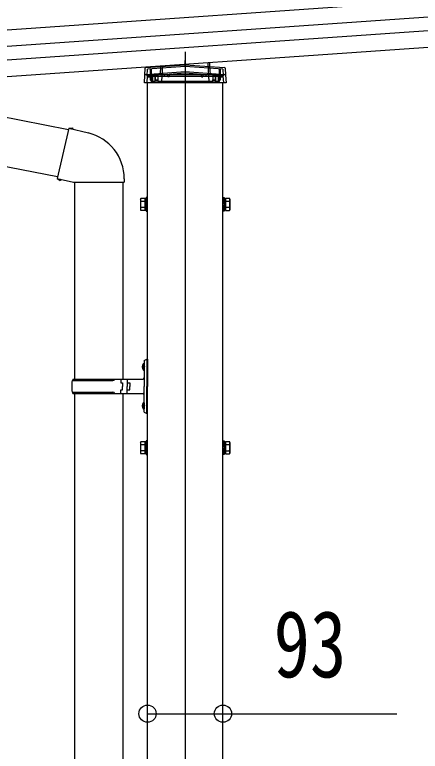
# Model space of a CAD drawing. Units: millimetres, scale not verified. Extents: x -10512 to 10512, y -7425 to 7425.
# Drawn here: x -2150 to -1650, y -1714 to -806 of the extents above; entities that cross this region are included whole.
import ezdxf
from ezdxf.enums import TextEntityAlignment as Align

# ---------------------------------------------------------------- set-up
doc = ezdxf.new("R2010")
doc.units = ezdxf.units.MM
doc.header["$LTSCALE"] = 40
for name, color, linetype in [('0-4_YKK_12', 2, 'Continuous'), ('0-5_YKK_13', 4, 'Continuous'), ('0-6_YKK_A1', 4, 'Continuous'), ('0-7_YKK_D', 6, 'Continuous')]:
    doc.layers.add(name, color=color, linetype=linetype)
doc.styles.add('ＭＳ ゴシック', font='')
doc.styles.get('ＭＳ ゴシック').set_extended_font_data('MS Gothic')

msp = doc.modelspace()

# ---------------------------------------------------------------- linework, layer by layer
at = {"layer": '0-4_YKK_12'}
for p, q in [((-1939.45, -851.84), (-1939.45, -3416.05)), ((-1939.45, -870.36), (-1939.45, -862.58))]:
    msp.add_line(p, q, dxfattribs=at)
at = {"layer": '0-5_YKK_13'}
for p, q in [((-1987.87, -871.19), (-1939.45, -867.8)), ((-1939.45, -869.8), (-1985.85, -873.05)), ((-1970.15, -879.7), (-1969.52, -869.45)), ((-1967.51, -869.31), (-1968.27, -881.7)), ((-1939.45, -867.8), (-1891.03, -871.19)), ((-1939.45, -867.8), (-1939.45, -868.74)), ((-1893.06, -873.05), (-1939.45, -869.8)), ((-1911.63, -865.41), (-1910.63, -881.7)), ((-1909.63, -865.27), (-1909.35, -869.9)), ((-1909.35, -869.9), (-1908.75, -879.7)), ((-1989.32, -880.63), (-1988.79, -872.12)), ((-1988.39, -879.69), (-1939.45, -876.27)), ((-1988.32, -879.7), (-1988.26, -879.7)), ((-1988.26, -879.7), (-1890.64, -879.7)), ((-1986.37, -881.56), (-1985.85, -873.05)), ((-1960.95, -879.78), (-1985.36, -881.49)), ((-1982.65, -872.83), (-1982.65, -886.47)), ((-1981.45, -872.74), (-1981.45, -881.21)), ((-1970.21, -880.64), (-1970.15, -879.7)), ((-1965.45, -879.7), (-1965.45, -881.7)), ((-1960.95, -879.78), (-1959.45, -879.67)), ((-1960.95, -882.5), (-1960.95, -879.78)), ((-1939.45, -878.27), (-1959.45, -879.67)), ((-1959.45, -879.67), (-1959.45, -882.5)), ((-1939.45, -876.27), (-1890.51, -879.69)), ((-1939.45, -876.27), (-1939.45, -877.21)), ((-1919.45, -879.67), (-1939.45, -878.27)), ((-1919.45, -882.5), (-1919.45, -879.67)), ((-1919.45, -879.67), (-1917.95, -879.78)), ((-1917.95, -879.78), (-1917.95, -882.5)), ((-1893.54, -881.49), (-1917.95, -879.78)), ((-1913.45, -881.7), (-1913.45, -879.7)), ((-1908.75, -879.7), (-1908.69, -880.64)), ((-1897.45, -872.74), (-1897.45, -881.21)), ((-1896.25, -872.83), (-1896.25, -886.47)), ((-1893.06, -873.05), (-1892.53, -881.56)), ((-1890.64, -879.7), (-1890.58, -879.7)), ((-1890.11, -872.12), (-1889.59, -880.63)), ((-1986.42, -882.5), (-1981.45, -882.5)), ((-1986.37, -881.7), (-1982.65, -881.7)), ((-1982.65, -881.7), (-1981.45, -881.7)), ((-1982.65, -886.47), (-1981.65, -888.2)), ((-1981.65, -888.2), (-1981.45, -888.2)), ((-1981.45, -881.21), (-1981.45, -888.2)), ((-1981.45, -881.7), (-1979.95, -881.7)), ((-1981.45, -888.2), (-1976.45, -888.2)), ((-1979.95, -881.11), (-1979.95, -888.2)), ((-1979.95, -881.7), (-1898.95, -881.7)), ((-1976.85, -881.7), (-1976.85, -888.2)), ((-1976.72, -881.7), (-1976.72, -888.2)), ((-1976.45, -880.86), (-1976.45, -886.47)), ((-1976.45, -886.47), (-1973.45, -886.47)), ((-1976.45, -888.2), (-1976.45, -886.47)), ((-1973.45, -888.2), (-1976.45, -888.2)), ((-1973.45, -880.65), (-1973.45, -886.47)), ((-1973.45, -886.47), (-1973.45, -888.2)), ((-1973.45, -888.2), (-1905.45, -888.2)), ((-1968.79, -890.2), (-1968.67, -888.2)), ((-1968.27, -881.7), (-1968.67, -888.2)), ((-1959.45, -882.5), (-1960.95, -882.5)), ((-1919.45, -882.5), (-1917.95, -882.5)), ((-1910.63, -881.7), (-1910.23, -888.2)), ((-1910.23, -888.2), (-1910.11, -890.2)), ((-1905.45, -880.65), (-1905.45, -886.47)), ((-1905.45, -886.47), (-1902.45, -886.47)), ((-1902.45, -880.86), (-1902.45, -886.47)), ((-1902.45, -886.47), (-1902.45, -888.2)), ((-1902.45, -888.2), (-1897.45, -888.2)), ((-1902.18, -881.7), (-1902.18, -888.2)), ((-1902.05, -881.7), (-1902.05, -888.2)), ((-1898.95, -881.11), (-1898.95, -888.2)), ((-1898.95, -881.7), (-1897.45, -881.7)), ((-1897.45, -881.21), (-1897.45, -888.2)), ((-1897.45, -881.7), (-1896.25, -881.7)), ((-1897.45, -882.5), (-1892.48, -882.5)), ((-1897.45, -888.2), (-1897.25, -888.2)), ((-1897.25, -888.2), (-1896.25, -886.47)), ((-1896.25, -881.7), (-1892.53, -881.7)), ((-2083.59, -947.89), (-2211.08, -923.11)), ((-2083.18, -946.11), (-2097.54, -1007.86)), ((-2083.18, -946.11), (-2058.86, -951.92)), ((-2097.12, -1006.08), (-2222.48, -981.71)), ((-2097.54, -1007.86), (-2077.46, -1012.4)), ((-2097.54, -1007.86), (-2093.54, -1010.53)), ((-2092.66, -1008.96), (-2093.54, -1010.53)), ((-2077.46, -1012.4), (-2014.72, -1012.4)), ((-2075.94, -1012.4), (-2075.94, -1255.2)), ((-2016.24, -1012.4), (-2016.24, -1255.2)), ((-2014.72, -1008.24), (-2014.72, -1012.4)), ((-1994.65, -1033.5), (-1994.07, -1032.49)), ((-1994.65, -1033.5), (-1994.65, -1046.5)), ((-1989.15, -1032.49), (-1994.07, -1032.49)), ((-1989.15, -1032.29), (-1989.15, -1047.31)), ((-1987.55, -1032.75), (-1989.15, -1032.75)), ((-1987.55, -1039.3), (-1987.55, -1032.75)), ((-1891.35, -1032.75), (-1889.75, -1032.75)), ((-1891.35, -1039.3), (-1891.35, -1032.75)), ((-1889.75, -1032.29), (-1884.83, -1032.29)), ((-1889.75, -1032.29), (-1889.75, -1047.31)), ((-1884.25, -1033.3), (-1884.83, -1032.29)), ((-1884.25, -1033.3), (-1884.25, -1046.3)), ((-1989.15, -1036.25), (-1994.07, -1036.25)), ((-1989.15, -1043.75), (-1994.07, -1043.75)), ((-1989.16, -1040.3), (-1987.55, -1040.3)), ((-1989.15, -1035.8), (-1989.15, -1043.8)), ((-1989.15, -1039.3), (-1987.55, -1039.3)), ((-1987.55, -1046.85), (-1987.55, -1040.3)), ((-1889.75, -1039.3), (-1891.35, -1039.3)), ((-1889.74, -1040.3), (-1891.35, -1040.3)), ((-1891.35, -1046.85), (-1891.35, -1040.3)), ((-1889.75, -1035.8), (-1889.75, -1043.8)), ((-1889.75, -1036.05), (-1884.83, -1036.05)), ((-1889.75, -1043.55), (-1884.83, -1043.55)), ((-1994.65, -1046.5), (-1994.07, -1047.51)), ((-1989.15, -1047.51), (-1994.07, -1047.51)), ((-1989.15, -1046.85), (-1987.55, -1046.85)), ((-1889.75, -1046.85), (-1891.35, -1046.85)), ((-1889.75, -1047.31), (-1884.83, -1047.31)), ((-1884.25, -1046.3), (-1884.83, -1047.31)), ((-1989.95, -1232.2), (-1986.95, -1230.7)), ((-1989.95, -1232.2), (-1989.95, -1264.2)), ((-1986.95, -1230.7), (-1986.95, -1264.2)), ((-1986.95, -1230.7), (-1985.95, -1230.7)), ((-1985.95, -1230.7), (-1985.95, -1264.2)), ((-1992.25, -1238.05), (-1990.21, -1239.05)), ((-1990.98, -1236.05), (-1990.35, -1236.05)), ((-1990.98, -1236.05), (-1990.98, -1244.35)), ((-1990.35, -1236.05), (-1990.35, -1244.35)), ((-1990.35, -1236.05), (-1989.95, -1236.45)), ((-1990.21, -1239.05), (-1989.6, -1240.2)), ((-1989.95, -1236.45), (-1989.95, -1243.95)), ((-1990.98, -1244.35), (-1990.35, -1244.35)), ((-1990.35, -1244.35), (-1989.95, -1243.95)), ((-2078.92, -1257.2), (-2028.59, -1257.2)), ((-2077.92, -1255.2), (-1991.92, -1255.2)), ((-2077.92, -1255.2), (-2077.92, -1257.2)), ((-2018.92, -1255.2), (-2018.92, -1259.7)), ((-2018.92, -1259.7), (-2016.92, -1259.7)), ((-2016.92, -1259.7), (-2016.92, -1264.2)), ((-2010.95, -1255.2), (-2010.95, -1264.2)), ((-2010.95, -1259.7), (-2007.95, -1259.7)), ((-2007.95, -1259.7), (-2007.95, -1264.2)), ((-2018.92, -1273.2), (-2018.92, -1268.7)), ((-2018.92, -1268.7), (-2016.92, -1268.7)), ((-2016.92, -1268.7), (-2016.92, -1264.2)), ((-2010.95, -1273.2), (-2010.95, -1264.2)), ((-2010.95, -1268.7), (-2007.95, -1268.7)), ((-2007.95, -1268.7), (-2007.95, -1264.2)), ((-1989.95, -1296.2), (-1989.95, -1264.2)), ((-1986.95, -1297.7), (-1986.95, -1264.2)), ((-1985.95, -1297.7), (-1985.95, -1264.2)), ((-2078.92, -1271.2), (-2028.59, -1271.2)), ((-2077.92, -1273.2), (-2077.92, -1271.2)), ((-2077.92, -1273.2), (-1991.92, -1273.2)), ((-2075.94, -1273.2), (-2075.94, -2270.22)), ((-2016.24, -1273.2), (-2016.24, -2270.22)), ((-1992.25, -1286.05), (-1990.21, -1287.05)), ((-1990.98, -1284.05), (-1990.35, -1284.05)), ((-1990.98, -1284.05), (-1990.98, -1292.35)), ((-1990.35, -1284.05), (-1990.35, -1292.35)), ((-1990.35, -1284.05), (-1989.95, -1284.45)), ((-1990.21, -1287.05), (-1989.6, -1288.2)), ((-1989.95, -1284.45), (-1989.95, -1291.95)), ((-1990.98, -1292.35), (-1990.35, -1292.35)), ((-1990.35, -1292.35), (-1989.95, -1291.95)), ((-1989.95, -1296.2), (-1986.95, -1297.7)), ((-1986.95, -1297.7), (-1985.95, -1297.7)), ((-1994.65, -1333.5), (-1994.07, -1332.49)), ((-1994.65, -1333.5), (-1994.65, -1346.5)), ((-1989.15, -1332.49), (-1994.07, -1332.49)), ((-1989.15, -1332.29), (-1989.15, -1347.31)), ((-1987.55, -1332.75), (-1989.15, -1332.75)), ((-1987.55, -1339.3), (-1987.55, -1332.75)), ((-1891.35, -1332.75), (-1889.75, -1332.75)), ((-1891.35, -1339.3), (-1891.35, -1332.75)), ((-1889.75, -1332.29), (-1884.83, -1332.29)), ((-1889.75, -1332.29), (-1889.75, -1347.31)), ((-1884.25, -1333.3), (-1884.83, -1332.29)), ((-1884.25, -1333.3), (-1884.25, -1346.3)), ((-1989.15, -1336.25), (-1994.07, -1336.25)), ((-1989.16, -1340.3), (-1987.55, -1340.3)), ((-1989.15, -1335.8), (-1989.15, -1343.8)), ((-1989.15, -1339.3), (-1987.55, -1339.3)), ((-1987.55, -1346.85), (-1987.55, -1340.3)), ((-1889.75, -1339.3), (-1891.35, -1339.3)), ((-1889.74, -1340.3), (-1891.35, -1340.3)), ((-1891.35, -1346.85), (-1891.35, -1340.3)), ((-1889.75, -1335.8), (-1889.75, -1343.8)), ((-1889.75, -1336.05), (-1884.83, -1336.05)), ((-1889.75, -1343.55), (-1884.83, -1343.55)), ((-1994.65, -1346.5), (-1994.07, -1347.51)), ((-1989.15, -1343.75), (-1994.07, -1343.75)), ((-1989.15, -1347.51), (-1994.07, -1347.51)), ((-1989.15, -1346.85), (-1987.55, -1346.85)), ((-1889.75, -1346.85), (-1891.35, -1346.85)), ((-1889.75, -1347.31), (-1884.83, -1347.31)), ((-1884.25, -1346.3), (-1884.83, -1347.31))]:
    msp.add_line(p, q, dxfattribs=at)
for points in [[(-1890, -890.2), (-1988.9, -890.2), (-1989.9, -890.2), (-1989.32, -880.63)], [(-1889.59, -880.63), (-1889, -890.2), (-1890, -890.2)], [(-1985.36, -881.49), (-1986.37, -881.56), (-1986.89, -890.2)], [(-1902.45, -888.2), (-1905.45, -888.2), (-1905.45, -886.47)], [(-1892.01, -890.2), (-1892.53, -881.56), (-1893.54, -881.49)], [(-2083.18, -946.11), (-2078.45, -945.67), (-2078.31, -947.27)], [(-1992.25, -1242.35), (-1990.21, -1241.35), (-1989.6, -1240.2)], [(-1992.25, -1290.35), (-1990.21, -1289.35), (-1989.6, -1288.2)]]:
    msp.add_lwpolyline(points, dxfattribs=at)
for points in [[(-1985.95, -1048.3), (-1985.95, -1031.3), (-1987.55, -1031.3), (-1987.55, -1048.3)], [(-1892.95, -1048.3), (-1892.95, -1031.3), (-1891.35, -1031.3), (-1891.35, -1048.3)], [(-1985.95, -1348.3), (-1985.95, -1331.3), (-1987.55, -1331.3), (-1987.55, -1348.3)], [(-1892.95, -1348.3), (-1892.95, -1331.3), (-1891.35, -1331.3), (-1891.35, -1348.3)]]:
    msp.add_lwpolyline(points, close=True, dxfattribs=at)
for centre, radius, start, end in [((-1987.8, -872.18), 1, 94, 176.5), ((-1891.1, -872.18), 1, 3.5, 86), ((-1988.32, -880.69), 1, 94, 176.5), ((-1988.32, -880.7), 1, 90, 176.5), ((-1890.58, -880.7), 1, 3.5, 90), ((-1890.58, -880.69), 1, 3.5, 86), ((-2072.72, -1008.24), 58, 0, 76.56538), ((-1991.33, -1034.37), 3.32, 145.61575, 214.38425), ((-1887.57, -1034.17), 3.32, 325.61575, 34.38425), ((-1982.23, -1040), 12.42, 162.41205, 197.58795), ((-1991.33, -1045.63), 3.32, 145.61575, 214.38425), ((-1896.67, -1039.8), 12.42, 342.41205, 17.58795), ((-1887.57, -1045.43), 3.32, 325.61575, 34.38425), ((-1986.65, -1240.2), 6, 136.21765, 223.78235), ((-2030.17, -1264.2), 49.25, 171.82876, 180.00002), ((-2028.59, -1255.2), 2, 270, 359.99998), ((-1991.95, -1253.2), 2, 270, 359.99998), ((-2030.17, -1264.2), 49.25, 180.00002, 188.17127), ((-2028.59, -1273.2), 2, 0.00005, 90.00004), ((-1991.95, -1275.2), 2, 0.00005, 90.00004), ((-1986.65, -1288.2), 6, 136.21765, 223.78235), ((-1991.33, -1334.37), 3.32, 145.61575, 214.38425), ((-1887.57, -1334.17), 3.32, 325.61575, 34.38425), ((-1982.23, -1340), 12.42, 162.41205, 197.58795), ((-1896.67, -1339.8), 12.42, 342.41205, 17.58795), ((-1887.57, -1345.43), 3.32, 325.61575, 34.38425), ((-1991.33, -1345.63), 3.32, 145.61575, 214.38425)]:
    msp.add_arc(centre, radius, start, end, dxfattribs=at)
at = {"layer": '0-6_YKK_A1'}
for p, q in [((-2224.72, -829.13), (572.79, -633.53)), ((-2223.3, -849.44), (574.21, -653.84)), ((575.41, -671.06), (-2222.09, -866.68)), ((576.83, -691.37), (-2220.67, -886.99))]:
    msp.add_line(p, q, dxfattribs=at)
for points in [[(-1985.95, -4062.5), (-1892.95, -4062.5), (-1892.95, -3512.5), (-1892.95, -889.7)], [(-1985.95, -4062.5), (-1985.95, -3512.5), (-1985.95, -889.7)]]:
    msp.add_lwpolyline(points, dxfattribs=at)
at = {"layer": '0-7_YKK_D'}
msp.add_lwpolyline([(-1985.95, -1667.68), (-1892.95, -1667.68), (-1678.45, -1667.68)], dxfattribs=at)
for centre in [(-1985.95, -1667.68), (-1892.95, -1667.68)]:
    msp.add_circle(centre, 10.62, dxfattribs=at)

# ---------------------------------------------------------------- texts
at = {"layer": '0-7_YKK_D', "style": 'ＭＳ ゴシック', "width": 0.8}
msp.add_text('93', height=82.48, dxfattribs=at).set_placement((-1830.45, -1647.68), align=Align.BOTTOM_LEFT)

doc.saveas('drawing.dxf')
